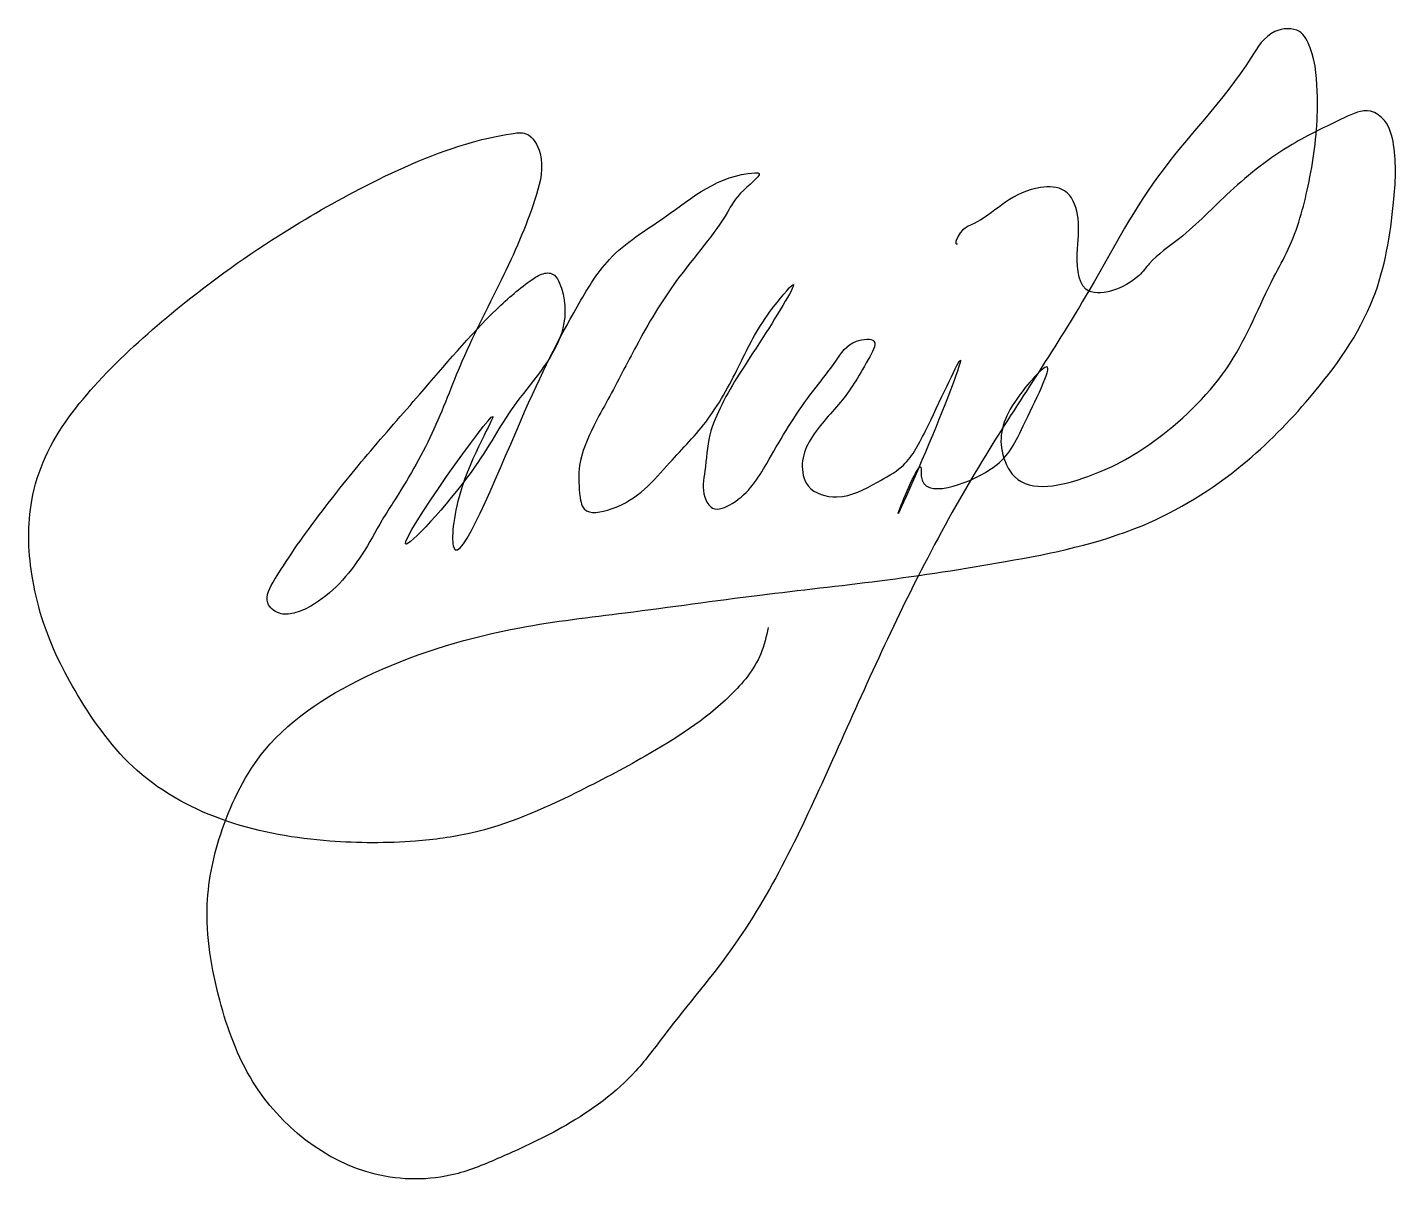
# Model space of a CAD drawing. Header units: millimetres. Extents: x 3196 to 3444, y 1729 to 1938.
import ezdxf

# ---------------------------------------------------------------- set-up
doc = ezdxf.new("R2010")
doc.units = ezdxf.units.MM

msp = doc.modelspace()

# ---------------------------------------------------------------- linework, layer by layer
at = {"color": 5}
msp.add_spline([(3329.87, 1829.04), (3328.51, 1824.24), (3322.97, 1816.69), (3307.59, 1805.73), (3294.99, 1799.06), (3275.99, 1791.77), (3265.94, 1790.33), (3250.44, 1790.33), (3231.93, 1793.89), (3215.55, 1803.1), (3204.74, 1816.83), (3201.22, 1823.31), (3196.44, 1838.68), (3196.44, 1852.05), (3198.91, 1859.94), (3208.49, 1873.56), (3221.76, 1885.94), (3241.13, 1900.01), (3256.87, 1909), (3276.3, 1916.97), (3283.31, 1918.49), (3285.96, 1918.49), (3288.52, 1914.92), (3287.87, 1907.49), (3281.97, 1892.96), (3274.38, 1877.23), (3268.94, 1864.18), (3261.97, 1851.78), (3259.94, 1848.54), (3256.29, 1842.3), (3246.97, 1832.9), (3243.89, 1831.61), (3241.29, 1831.61), (3239.19, 1833.47), (3240.48, 1837.76), (3248.59, 1849.51), (3257.27, 1860.37), (3266.75, 1871.31), (3280.68, 1886.69), (3287.19, 1892.14), (3289.38, 1893.2), (3290.44, 1893.2), (3292.39, 1890.51), (3292.39, 1882.31), (3283.77, 1869.14), (3276.05, 1857.19), (3264.17, 1844.19), (3279.95, 1867.27), (3274.09, 1853.54), (3272.88, 1843.54), (3284.99, 1866.38), (3295.32, 1887.26), (3301.09, 1895.71), (3311.18, 1903.43), (3327.45, 1911.4), (3327.97, 1911.4), (3325.44, 1908.29), (3322.48, 1904.26), (3313.28, 1891.87), (3305.99, 1880.09), (3300.83, 1870.34), (3298.26, 1865.55), (3295.7, 1858.37), (3295.7, 1853.33), (3296.55, 1850.5), (3301.41, 1850.5), (3312.01, 1858.88), (3318.94, 1866.79), (3324.79, 1876.87), (3330.25, 1886.32), (3334.32, 1891.13), (3328.92, 1881.59), (3321.45, 1869.4), (3319.3, 1863.93), (3318.38, 1857.37), (3318.38, 1852.65), (3319.78, 1850.68), (3323.36, 1851.51), (3329.6, 1858.77), (3336.97, 1870.51), (3342.12, 1877.31), (3345.86, 1880.89), (3349.03, 1880.89), (3347.99, 1877.57), (3342.95, 1869.83), (3337.29, 1862.67), (3336.04, 1858.72), (3337.13, 1854.67), (3342.32, 1852.7), (3349.65, 1855.35), (3354.01, 1858.15), (3358.35, 1864.65), (3364.62, 1877.43), (3359.61, 1863.81), (3353.75, 1850.7), (3357.6, 1857.8), (3357.6, 1856.46), (3370.05, 1857.63), (3376.07, 1865.57), (3380.34, 1876.26), (3374.9, 1870.41), (3372.23, 1860.97), (3374.48, 1856.38), (3387.78, 1856.38), (3400.43, 1863.3), (3413.55, 1876.91), (3421.5, 1892.54), (3424.09, 1897.55), (3427.69, 1909.02), (3429.36, 1922.59), (3429.36, 1925.11), (3428.07, 1934.07), (3426.11, 1936.99), (3421.67, 1936.99), (3417.36, 1932.28), (3400.39, 1910.61), (3387.32, 1888.93), (3369.27, 1860.26), (3358.76, 1841.68), (3341.51, 1805.04), (3323.84, 1771.66), (3311.13, 1755.29), (3305.91, 1748.74), (3293.19, 1738.83), (3281.34, 1733.02), (3273.15, 1730), (3258.63, 1730), (3236.5, 1746.74), (3230.5, 1761.51), (3228.23, 1778.9), (3230.94, 1792.44), (3238.66, 1806.79), (3258.31, 1820.74), (3284.86, 1828.99), (3303.96, 1831.7), (3328.36, 1834.9), (3350.06, 1837.5), (3372.86, 1840.98), (3397.6, 1847.48), (3415.83, 1858.55), (3427.99, 1870.69), (3439.49, 1888.7), (3443.18, 1906.05), (3443.18, 1916.47), (3441.53, 1920.86), (3438.98, 1922.56), (3434.22, 1921.37), (3424.78, 1916.53), (3413.55, 1908.02), (3404.36, 1899.52), (3398.92, 1894.93), (3397.05, 1892.81), (3387.43, 1890.34), (3385.9, 1897.65), (3385.9, 1903.85), (3383.55, 1908.16), (3379.23, 1908.74), (3372.84, 1906.08), (3367.73, 1902.52), (3363.95, 1899.17), (3363.95, 1898.54), (3364.14, 1898.54)], degree=3, dxfattribs=at)

doc.saveas('drawing.dxf')
